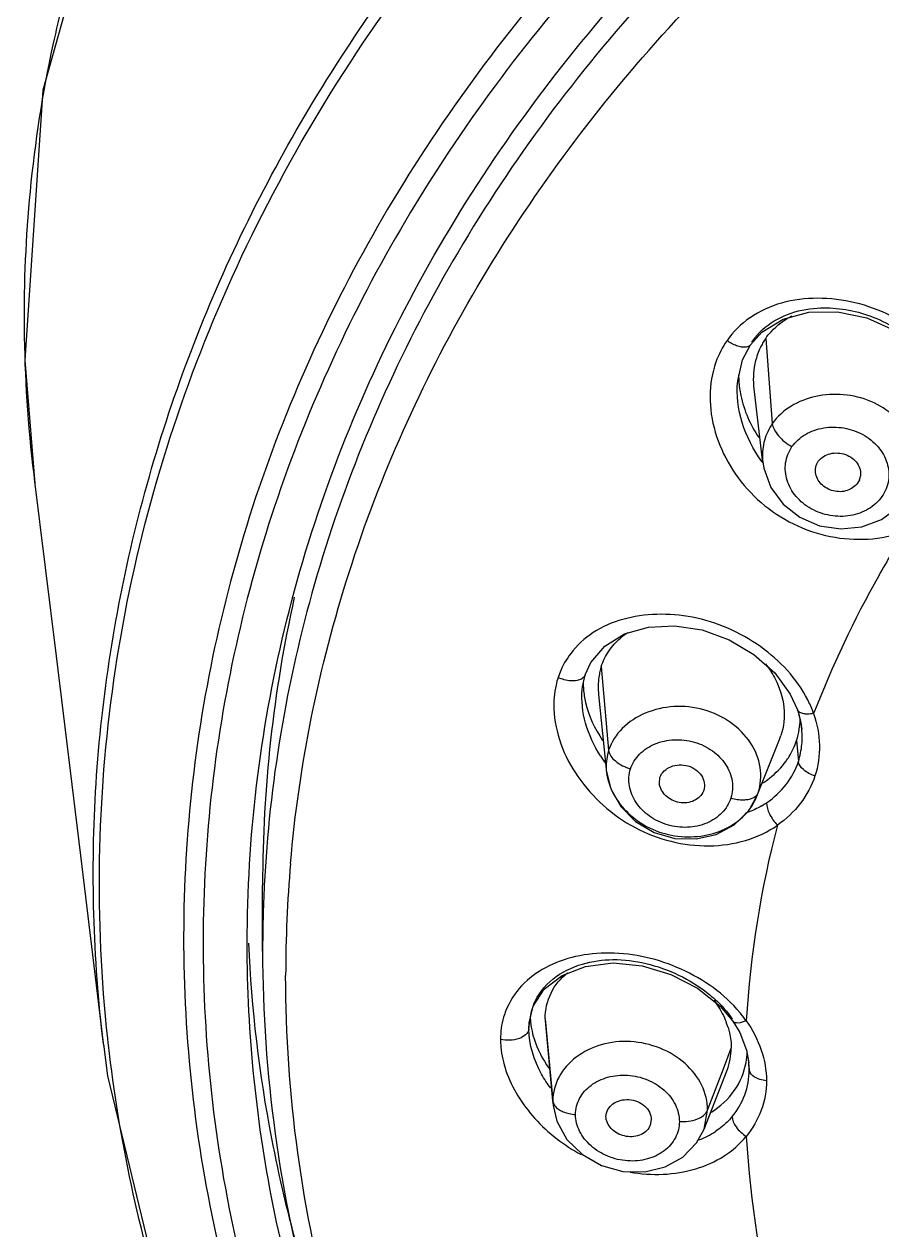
# Model space of a CAD drawing. Header units: millimetres. Extents: x 1122 to 8358, y -1894 to -296.
# Drawn here: x 7658.96 to 7675.6, y -608.92 to -585.55 of the extents above; entities that cross this region are included whole.
import ezdxf

# ---------------------------------------------------------------- set-up
doc = ezdxf.new("R2010")
doc.units = ezdxf.units.MM
doc.header["$LTSCALE"] = 3
doc.layers.add('DEF_LAYER_ASSEM_MEMBER', color=7, linetype='Continuous')

msp = doc.modelspace()

# ---------------------------------------------------------------- linework, layer by layer
at = {"layer": 'DEF_LAYER_ASSEM_MEMBER', "color": 7, "linetype": 'Continuous'}
for p, q in [((7673.271, -591.516), (7673.68, -591.262)), ((7673.052, -591.76), (7673.271, -591.516)), ((7673.052, -591.76), (7673.052, -591.76)), ((7658.977, -592.061), (7659.17, -594.448)), ((7672.801, -592.465), (7672.802, -592.46)), ((7673.115, -592.615), (7673.284, -594.048)), ((7675.162, -594.377), (7675.126, -594.442)), ((7673.113, -597.762), (7673.52, -598.121)), ((7669.844, -598.159), (7669.953, -597.918)), ((7669.792, -598.393), (7669.844, -598.158)), ((7669.844, -598.158), (7669.844, -598.159)), ((7673.52, -598.121), (7673.822, -598.531)), ((7669.787, -598.442), (7669.792, -598.393)), ((7669.787, -598.445), (7669.787, -598.442)), ((7670.103, -598.542), (7670.256, -600.054)), ((7673.822, -598.531), (7673.961, -598.835)), ((7673.961, -598.835), (7673.961, -598.835)), ((7673.961, -598.835), (7673.98, -598.894)), ((7673.98, -598.894), (7674.027, -599.088)), ((7674.027, -599.088), (7674.044, -599.219)), ((7674.044, -599.219), (7674.044, -599.218)), ((7673.175, -600.508), (7673.614, -599.413)), ((7673.614, -599.414), (7673.641, -599.337)), ((7670.256, -600.033), (7670.258, -600.051)), ((7671.282, -600.264), (7671.294, -600.147)), ((7672.143, -600.394), (7672.136, -600.413)), ((7673.175, -600.509), (7673.199, -600.444)), ((7673.175, -600.51), (7673.175, -600.509)), ((7660.056, -601.661), (7660.501, -605.35)), ((7663.588, -603.518), (7663.588, -602.235)), ((7672.022, -604.232), (7672.459, -604.58)), ((7668.757, -604.907), (7668.836, -604.582)), ((7672.459, -604.58), (7672.708, -604.875)), ((7668.751, -605.028), (7668.757, -604.907)), ((7668.757, -604.907), (7668.757, -604.9)), ((7669.074, -604.937), (7669.213, -606.418)), ((7672.708, -604.874), (7672.84, -605.091)), ((7672.84, -605.091), (7672.975, -605.437)), ((7672.975, -605.437), (7673.02, -605.681)), ((7673.02, -605.681), (7673.02, -605.679)), ((7672.148, -606.964), (7672.596, -605.822)), ((7669.213, -606.418), (7669.221, -606.502)), ((7669.221, -606.507), (7669.221, -606.507)), ((7670.248, -606.747), (7670.247, -606.722)), ((7671.126, -606.781), (7671.106, -606.887)), ((7672.149, -606.965), (7672.149, -606.965))]:
    msp.add_line(p, q, dxfattribs=at)
at = {"layer": 'DEF_LAYER_ASSEM_MEMBER', "color": 9, "linetype": 'Continuous'}
for p, q in [((7673.345, -591.637), (7673.473, -593.29)), ((7670.156, -597.999), (7670.299, -599.622)), ((7673.199, -600.444), (7673.611, -599.412)), ((7673.611, -599.412), (7673.641, -599.337)), ((7673.943, -599.431), (7673.979, -599.836)), ((7668.751, -605.028), (7668.768, -604.85)), ((7669.068, -604.826), (7669.217, -606.417)), ((7660.595, -605.3), (7660.585, -605.209)), ((7660.598, -605.328), (7660.595, -605.3)), ((7672.524, -605.794), (7672.677, -605.393)), ((7672.218, -606.597), (7672.524, -605.794)), ((7673.007, -605.61), (7673.026, -605.817)), ((7673.026, -605.817), (7673.02, -605.681)), ((7669.217, -606.417), (7669.221, -606.507)), ((7672.149, -606.965), (7672.218, -606.597))]:
    msp.add_line(p, q, dxfattribs=at)
at = {"layer": 'DEF_LAYER_ASSEM_MEMBER', "color": 7, "linetype": 'Continuous'}
for points in [[(7688.119, -561.007), (7681.834, -562.917), (7676.096, -565.524), (7670.99, -568.801), (7666.645, -572.658), (7663.212, -576.994), (7660.747, -581.766), (7659.325, -586.825), (7658.977, -592.061)], [(7673.68, -591.262), (7674.182, -591.128), (7674.737, -591.121), (7675.307, -591.241), (7675.851, -591.487)], [(7672.802, -592.46), (7672.896, -592.054), (7673.052, -591.76)], [(7673.289, -594.032), (7673.31, -594.156), (7673.447, -594.525), (7673.684, -594.851), (7674.006, -595.105), (7674.389, -595.268), (7674.8, -595.331), (7675.21, -595.292), (7675.588, -595.15), (7675.906, -594.916), (7676.059, -594.735)], [(7659.16, -594.362), (7659.584, -597.794), (7660.056, -601.661)], [(7669.953, -597.918), (7670.223, -597.601), (7670.607, -597.367)], [(7670.607, -597.367), (7671.07, -597.235), (7671.579, -597.208), (7672.111, -597.288), (7672.633, -597.478), (7673.113, -597.762)], [(7670.256, -600.033), (7670.338, -600.367), (7670.533, -600.713), (7670.821, -601.004), (7671.18, -601.215), (7671.582, -601.329), (7671.993, -601.34), (7672.387, -601.252), (7672.734, -601.068), (7673.009, -600.8), (7673.175, -600.51)], [(7669.397, -603.985), (7669.853, -603.81), (7670.384, -603.744), (7670.949, -603.8), (7671.507, -603.968), (7672.022, -604.232)], [(7668.836, -604.582), (7669.05, -604.25), (7669.397, -603.985)], [(7660.5, -605.321), (7660.579, -605.931), (7661.894, -611.362), (7664.259, -616.525), (7667.603, -621.294), (7671.85, -625.549), (7676.9, -629.193), (7682.597, -632.091), (7688.816, -634.189), (7694.942, -635.357)], [(7669.221, -606.507), (7669.291, -606.812), (7669.489, -607.163), (7669.789, -607.457), (7670.162, -607.671), (7670.577, -607.787), (7670.999, -607.792), (7671.393, -607.695), (7671.737, -607.505), (7672.005, -607.231), (7672.149, -606.965)]]:
    msp.add_lwpolyline(points, dxfattribs=at)
at = {"layer": 'DEF_LAYER_ASSEM_MEMBER', "color": 9, "linetype": 'Continuous'}
for centre, radius, start, end in [((7683.912, -591.207), 24.951, 163.7996, 167.8303), ((7683.842, -591.188), 24.88, 167.8375, 174.4718), ((7683.977, -591.197), 25.015, 174.4822, 180.5378), ((7684.558, -591.189), 25.596, 180.5434, 186.9119), ((7675.287, -592.541), 2.504, 216.2506, 216.9643), ((7674.427, -593.898), 1.146, 183.5235, 186.7309), ((7685.218, -591.124), 26.258, 186.8797, 187.0814), ((7672.272, -599.608), 2.12, 19.2384, 24.73), ((7672.397, -598.29), 2.678, 212.5214, 215.6503), ((7672.439, -598.26), 2.728, 215.6436, 216.6913), ((7672.45, -599.308), 1.612, 300.5662, 304.4887), ((7692.483, -606.031), 19.55, 165.3127, 176.5791), ((7689.312, -603.989), 25.277, 175.0624, 179.9956), ((7689.121, -603.519), 25.533, 177.1305, 179.9986), ((7670.909, -606.322), 2.522, 38.9907, 39.9234), ((7671.005, -606.246), 2.399, 35.1492, 39.0152), ((7671.422, -605.538), 1.751, 290.9898, 296.9127), ((7671.477, -605.647), 1.629, 296.9116, 303.1634), ((7692.39, -605.956), 19.457, 183.3868, 194.7076)]:
    msp.add_arc(centre, radius, start, end, dxfattribs=at)
at = {"layer": 'DEF_LAYER_ASSEM_MEMBER', "color": 7, "linetype": 'Continuous'}
for centre, radius, start, end in [((7674.22, -592.512), 1.403, 135.1481, 145.0451), ((7674.251, -592.541), 1.446, 132.083, 135.1759), ((7674.404, -592.374), 1.29, 149.1238, 153.4387), ((7674.37, -592.353), 1.25, 145.0721, 149.1207), ((7674.472, -592.405), 1.365, 155.8467, 161.8553), ((7674.434, -592.388), 1.323, 153.4314, 155.8271), ((7674.621, -592.344), 1.801, 180.0146, 180.7785), ((7674.666, -592.343), 1.847, 180.7872, 183.6161), ((7674.86, -594.257), 0.325, 338.4013, 351.5441), ((7689.252, -602.238), 25.664, 167.4335, 179.9929), ((7671.395, -598.468), 1.339, 125.4886, 130.2656), ((7671.421, -598.504), 1.383, 122.7412, 125.4957), ((7671.276, -598.362), 1.178, 162.0589, 166.785), ((7671.388, -598.307), 1.582, 179.8115, 180.4356), ((7671.441, -598.306), 1.635, 180.4552, 184.605), ((7672.473, -598.972), 1.541, 357.8711, 358.3571), ((7672.56, -598.984), 1.453, 342.0812, 350.9742), ((7672.499, -598.974), 1.516, 350.9665, 357.8878), ((7672.376, -599.374), 1.676, 5.3489, 7.9021), ((7672.453, -599.368), 1.599, 355.0241, 5.3725), ((7672.551, -599.376), 1.5, 342.1317, 354.9855), ((7671.28, -599.929), 1.03, 181.9027, 185.7733), ((7672.478, -598.924), 1.553, 324.3002, 328.1635), ((7689.249, -602.219), 25.961, 182.5169, 190.937), ((7669.975, -605.012), 1.223, 161.8545, 167.4773), ((7669.951, -605.005), 1.197, 159.8523, 161.837), ((7669.945, -605.003), 1.191, 157.2536, 159.8522), ((7670.024, -605.023), 1.272, 167.491, 174.4944), ((7670.161, -604.747), 1.384, 181.3426, 181.8772), ((7670.218, -604.745), 1.441, 181.902, 186.1303), ((7670.27, -604.825), 1.201, 180.0346, 184.7723), ((7670.32, -604.734), 1.544, 186.1326, 190.5575), ((7670.327, -604.821), 1.259, 184.7405, 185.2619), ((7671.152, -605.448), 1.532, 19.7529, 21.4279), ((7671.193, -605.433), 1.488, 17.0316, 19.7578), ((7671.499, -605.393), 1.177, 338.63, 0.0037), ((7671.629, -605.417), 1.36, 349.1671, 357.8145), ((7689.731, -602.125), 26.452, 190.9383, 195.9037)]:
    msp.add_arc(centre, radius, start, end, dxfattribs=at)
at = {"layer": 'DEF_LAYER_ASSEM_MEMBER', "color": 9, "linetype": 'Continuous'}
for points, start_tangent, end_tangent in [([(7660.585, -605.209), (7660.704, -598.264), (7662.551, -591.488), (7666.049, -585.173), (7671.047, -579.588), (7677.33, -574.975), (7684.628, -571.53), (7700.988, -568.677)], (-0.108187, 0.994131), (0.999999, 0.001328)), ([(7700.988, -571.093), (7686.836, -573.294), (7680.373, -575.974), (7674.621, -579.595), (7669.778, -584.033), (7666.012, -589.135), (7663.453, -594.724), (7662.189, -600.608), (7662.264, -606.584), (7663.675, -612.445), (7666.373, -617.989), (7670.266, -623.025), (7675.218, -627.38), (7681.06, -630.902), (7694.58, -634.998)], (-1, 0), (0.990632, -0.136562)), ([(7700.988, -571.501), (7686.977, -573.68), (7680.577, -576.332), (7674.882, -579.917), (7670.086, -584.31), (7666.356, -589.36), (7663.821, -594.893), (7662.567, -600.718), (7662.638, -606.634), (7664.031, -612.437), (7666.699, -617.928), (7670.549, -622.916), (7675.449, -627.229), (7681.23, -630.72), (7694.612, -634.783)], (-1, 0), (0.990541, -0.137215)), ([(7660.5, -605.32), (7660.359, -600.266), (7661.142, -595.246), (7662.823, -590.383), (7665.369, -585.795), (7668.729, -581.551), (7672.796, -577.798), (7682.767, -571.98)], (-0.118024, 0.993011), (0.924076, 0.38221)), ([(7700.988, -572.612), (7687.034, -574.844), (7675.095, -581.217), (7670.439, -585.689), (7666.896, -590.811), (7664.595, -596.396), (7663.62, -602.241)], (-1, 0), (-0.050045, -0.998747)), ([(7664.129, -601.814), (7665.265, -596.175), (7667.652, -590.811), (7671.207, -585.908), (7675.806, -581.639), (7687.457, -575.571), (7700.988, -573.45)], (0.086035, 0.996292), (1, 0)), ([(7677.4, -593.437), (7677.26, -592.775), (7676.917, -592.154), (7676.41, -591.618), (7675.78, -591.205), (7675.076, -590.947), (7674.35, -590.86), (7673.652, -590.952), (7673.04, -591.237)], (-0.041961, 0.999119), (-0.821846, -0.56971)), ([(7673.039, -591.239), (7672.594, -591.678)], (-0.826733, -0.562594), (-0.567468, -0.823396)), ([(7672.594, -591.678), (7672.379, -592.098), (7672.333, -592.25)], (-0.578512, -0.815674), (-0.248232, -0.968701)), ([(7672.968, -591.807), (7672.781, -591.78), (7672.594, -591.678)], (-0.986005, -0.166719), (-0.803943, 0.594706)), ([(7673.052, -591.76), (7673.038, -591.776), (7672.968, -591.807)], (-0.57156, -0.82056), (-0.986005, -0.166719)), ([(7672.332, -592.252), (7672.271, -592.93), (7672.422, -593.621), (7672.759, -594.267), (7673.256, -594.82), (7674.598, -595.476), (7676.044, -595.377)], (-0.253262, -0.967398), (0.9355, 0.353325)), ([(7673.268, -594.021), (7672.889, -593.269), (7672.801, -592.465)], (-0.591321, 0.806436), (0.094872, 0.995489)), ([(7676.202, -594.466), (7676.272, -594.005), (7676.143, -593.545), (7675.834, -593.146), (7675.385, -592.86), (7674.855, -592.729), (7674.315, -592.763), (7673.832, -592.955), (7673.473, -593.29)], (0.356073, 0.934458), (-0.572457, -0.819934)), ([(7673.473, -593.29), (7673.32, -593.615), (7673.284, -593.969)], (-0.572836, -0.81967), (0.061336, -0.998117)), ([(7673.473, -593.29), (7673.506, -593.398), (7673.59, -593.523), (7673.854, -593.736)], (0.077768, -0.996971), (0.874359, -0.48528)), ([(7673.854, -593.736), (7674.115, -593.499), (7674.469, -593.373), (7674.86, -593.374), (7675.23, -593.503), (7675.525, -593.741), (7675.698, -594.053), (7675.724, -594.391), (7675.598, -594.704)], (0.572727, 0.819746), (-0.572704, -0.819762)), ([(7675.598, -594.704), (7675.338, -594.943), (7674.986, -595.072), (7674.596, -595.07), (7674.226, -594.94), (7673.933, -594.7), (7673.76, -594.388), (7673.731, -594.05), (7673.854, -593.736)], (-0.572704, -0.819762), (0.572728, 0.819746)), ([(7676.044, -595.377), (7675.536, -596.237), (7674.274, -598.91)], (-0.528644, -0.848844), (-0.361658, -0.932311)), ([(7674.197, -598.721), (7673.315, -597.666), (7672.01, -597.062), (7671.314, -596.985), (7670.652, -597.064), (7670.065, -597.3), (7669.605, -597.692)], (-0.417656, 0.908605), (-0.634494, -0.772928)), ([(7669.604, -597.694), (7669.371, -598.072), (7669.319, -598.212)], (-0.641644, -0.767003), (-0.302232, -0.953234)), ([(7669.319, -598.212), (7669.278, -598.358), (7669.238, -598.822)], (-0.315297, -0.948993), (0.042416, -0.9991)), ([(7669.844, -598.159), (7669.781, -598.234), (7669.686, -598.269), (7669.562, -598.275), (7669.319, -598.212)], (-0.309884, -0.950775), (-0.909559, 0.415574)), ([(7670.14, -599.729), (7669.852, -599.096), (7669.787, -598.445)], (-0.537496, 0.843267), (0.091059, 0.995845)), ([(7673.199, -600.444), (7673.237, -599.954), (7673.05, -599.477), (7672.665, -599.085), (7672.143, -598.837), (7671.561, -598.775), (7671.009, -598.903), (7670.564, -599.197), (7670.299, -599.622)], (0.308415, 0.951252), (-0.308245, -0.951307)), ([(7669.238, -598.824), (7669.371, -599.494), (7669.704, -600.132), (7670.195, -600.688), (7670.812, -601.12), (7672.247, -601.473), (7672.954, -601.368), (7673.571, -601.074)], (0.037451, -0.999298), (0.820597, 0.571507)), ([(7674.151, -598.92), (7674.081, -598.914), (7673.961, -598.835)], (-0.999922, 0.012456), (-0.328929, 0.944355)), ([(7674.273, -598.909), (7674.151, -598.92)], (-0.983907, -0.178679), (-0.999922, 0.012456)), ([(7674.274, -598.91), (7674.386, -599.521), (7674.3, -600.118)], (0.324989, -0.945718), (-0.306304, -0.951934)), ([(7670.724, -599.981), (7670.9, -599.696), (7671.198, -599.499), (7671.569, -599.417), (7671.959, -599.463), (7672.31, -599.631), (7672.568, -599.896), (7672.695, -600.218), (7672.669, -600.547)], (0.308442, 0.951243), (-0.308413, -0.951253)), ([(7670.299, -599.622), (7670.429, -599.828), (7670.724, -599.981)], (0.088247, -0.996099), (0.9601, -0.279656)), ([(7673.363, -600.637), (7673.741, -600.282), (7673.979, -599.836)], (0.825158, 0.564901), (0.30867, 0.951169)), ([(7674.3, -600.118), (7674.076, -599.996), (7673.979, -599.836)], (-0.95233, 0.305071), (-0.087802, 0.996138)), ([(7672.669, -600.547), (7672.495, -600.833), (7672.2, -601.032), (7671.829, -601.114), (7671.439, -601.066), (7671.089, -600.896), (7670.831, -600.631), (7670.701, -600.31), (7670.724, -599.981)], (-0.308413, -0.951253), (0.308442, 0.951243)), ([(7674.3, -600.118), (7674.019, -600.648), (7673.572, -601.074)], (-0.312028, -0.950073), (-0.817284, -0.576236)), ([(7672.669, -600.547), (7672.922, -600.581), (7673.002, -600.573)], (0.960111, -0.279619), (0.983721, 0.179704)), ([(7673.002, -600.573), (7673.052, -600.56), (7673.163, -600.497)], (0.983721, 0.179704), (0.69965, 0.714486)), ([(7673.163, -600.497), (7673.199, -600.444)], (0.69965, 0.714486), (0.37166, 0.928369)), ([(7673.363, -600.637), (7673.417, -600.853), (7673.571, -601.074)], (-0.054624, -0.998507), (0.699071, -0.715053)), ([(7673.27, -600.696), (7672.986, -600.83)], (-0.860913, -0.508752), (-0.938323, -0.34576)), ([(7672.843, -604.703), (7671.705, -603.865), (7670.319, -603.551), (7669.658, -603.621), (7669.076, -603.836), (7668.611, -604.186), (7668.308, -604.662)], (-0.641743, 0.766919), (-0.367871, -0.929877)), ([(7678.04, -627.922), (7672.152, -623.084), (7667.72, -617.28), (7664.968, -610.806), (7664.035, -603.987)], (-0.83663, 0.547769), (0, 1)), ([(7668.308, -604.664), (7668.261, -604.797), (7668.202, -605.225)], (-0.376873, -0.926265), (0.006273, -0.99998)), ([(7672.967, -604.864), (7672.806, -604.908), (7672.708, -604.875)], (-0.916076, -0.401005), (-0.573695, 0.819069)), ([(7672.968, -604.864), (7673.258, -605.432), (7673.359, -606.027)], (0.572788, -0.819704), (0.003126, -0.999995)), ([(7668.751, -605.028), (7668.567, -605.206), (7668.377, -605.241), (7668.202, -605.225)], (-0.092777, -0.995687), (-0.975096, 0.221785)), ([(7669.176, -606.173), (7668.997, -605.897), (7668.751, -605.028)], (-0.597501, 0.801868), (-0.000133, 1)), ([(7663.953, -615.885), (7661.752, -610.72), (7660.598, -605.328)], (-0.475728, 0.879592), (-0.112484, 0.993653)), ([(7668.202, -605.225), (7668.208, -605.374), (7668.308, -605.832)], (-0.00695, -0.999976), (0.327492, -0.944854)), ([(7672.218, -606.597), (7672.104, -606.116), (7671.78, -605.694), (7671.295, -605.397), (7670.723, -605.268), (7670.153, -605.332), (7669.669, -605.572), (7669.337, -605.95), (7669.217, -606.417)], (-0.000017, 1), (0.000049, -1)), ([(7668.308, -605.833), (7668.867, -606.756), (7669.766, -607.458)], (0.32323, -0.94632), (0.879088, -0.47666)), ([(7669.657, -606.682), (7669.736, -606.369), (7669.957, -606.116), (7670.283, -605.959), (7670.666, -605.92), (7671.049, -606.008), (7671.375, -606.21), (7671.593, -606.494), (7671.67, -606.818)], (0, 1), (0.000031, -1)), ([(7672.695, -606.72), (7672.939, -606.298), (7673.026, -605.817)], (0.638312, 0.769777), (0.000029, 1)), ([(7673.359, -606.027), (7673.257, -606.599), (7672.967, -607.105)], (-0.003504, -0.999994), (-0.628589, -0.777738)), ([(7673.359, -606.027), (7673.232, -606.002), (7673.026, -605.817)], (-0.995466, 0.095117), (-0.092664, 0.995697)), ([(7669.217, -606.417), (7669.221, -606.441), (7669.255, -606.512)], (0.093146, -0.995652), (0.59893, -0.800801)), ([(7669.255, -606.512), (7669.273, -606.533), (7669.347, -606.593)], (0.59893, -0.800801), (0.852101, -0.523377)), ([(7669.347, -606.593), (7669.416, -606.627), (7669.657, -606.682)], (0.852101, -0.523377), (0.997731, -0.067321)), ([(7671.67, -606.818), (7671.593, -607.131), (7671.375, -607.386), (7671.049, -607.543), (7670.666, -607.58), (7670.283, -607.49), (7669.957, -607.288), (7669.736, -607.005), (7669.657, -606.682)], (0.000031, -1), (0, 1)), ([(7671.67, -606.818), (7671.847, -606.812), (7672.02, -606.767), (7672.218, -606.597)], (0.997734, -0.067283), (0.355797, 0.934563)), ([(7672.695, -606.72), (7672.623, -606.801), (7672.368, -607.01)], (-0.637054, -0.770819), (-0.836716, -0.547638)), ([(7672.695, -606.72), (7672.771, -606.922), (7672.967, -607.105)], (-0.010512, -0.999945), (0.84877, -0.528761)), ([(7670.713, -607.796), (7671.987, -607.734), (7672.536, -607.485), (7672.967, -607.105)], (0.983798, -0.17928), (0.633549, 0.773703))]:
    msp.add_spline(points, degree=3, dxfattribs=dict(at, start_tangent=start_tangent, end_tangent=end_tangent))
at = {"layer": 'DEF_LAYER_ASSEM_MEMBER', "color": 7, "linetype": 'Continuous'}
for points, start_tangent, end_tangent in [([(7663.289, -603.361), (7664.013, -597.283), (7666.158, -591.439), (7669.642, -586.053), (7674.331, -581.332), (7680.044, -577.458), (7686.561, -574.579), (7700.988, -572.208)], (0.000029, 1), (1, 0)), ([(7673.282, -591.468), (7673.768, -591.173), (7674.344, -591.05)], (0.742135, 0.67025), (0.997914, 0.064556)), ([(7674.344, -591.05), (7675.32, -591.185), (7676.211, -591.693)], (0.997914, 0.064556), (0.761884, -0.647713)), ([(7673.345, -591.637), (7673.449, -591.507), (7673.854, -591.202)], (0.572699, 0.819766), (0.892512, 0.451025)), ([(7673.175, -591.98), (7673.134, -592.133), (7673.115, -592.615)], (-0.311732, -0.95017), (0.117847, -0.993032)), ([(7672.823, -592.46), (7672.862, -592.745), (7673.211, -593.558)], (0.062915, -0.998019), (0.558993, -0.829172)), ([(7674.365, -594.02), (7674.594, -593.873), (7674.889, -593.888), (7675.02, -593.956), (7675.118, -594.057), (7675.175, -594.177), (7675.181, -594.305)], (0.572727, 0.819746), (-0.146908, -0.98915)), ([(7674.313, -594.237), (7674.365, -594.02)], (-0.116694, 0.993168), (0.572727, 0.819746)), ([(7675.126, -594.442), (7674.924, -594.586), (7674.656, -594.593), (7674.423, -594.46), (7674.313, -594.237)], (-0.572707, -0.81976), (-0.116694, 0.993168)), ([(7670.156, -597.999), (7670.304, -597.697), (7670.53, -597.446)], (0.308421, 0.95125), (0.762877, 0.646544)), ([(7670.13, -598.093), (7670.109, -598.202), (7670.103, -598.542)], (-0.228963, -0.973435), (0.101772, -0.994808)), ([(7673.34, -597.945), (7673.393, -598.016), (7673.527, -598.237)], (0.612676, -0.790334), (0.456818, -0.88956)), ([(7673.527, -598.237), (7673.696, -598.791), (7673.641, -599.337)], (0.456818, -0.88956), (-0.308406, -0.951255)), ([(7669.811, -598.438), (7669.851, -598.693), (7670.18, -599.429)], (0.079961, -0.996798), (0.561337, -0.827587)), ([(7674.036, -599.144), (7673.968, -598.847)], (-0.137409, 0.990514), (-0.304771, 0.952426)), ([(7673.797, -599.744), (7673.943, -599.431)], (0.527324, 0.849664), (0.308404, 0.951255)), ([(7670.299, -599.622), (7670.252, -599.964)], (-0.308521, -0.951217), (0.033004, -0.999455)), ([(7671.294, -600.147), (7671.504, -599.939), (7671.667, -599.905), (7671.837, -599.925), (7671.988, -599.999), (7672.1, -600.113), (7672.154, -600.252), (7672.143, -600.394)], (0.308442, 0.951243), (-0.308417, -0.951251)), ([(7673.292, -600.253), (7673.42, -600.162), (7673.739, -599.831)], (0.841906, 0.539625), (0.583389, 0.812193)), ([(7670.258, -600.051), (7670.395, -600.473), (7670.684, -600.844), (7671.091, -601.126), (7671.579, -601.277), (7672.087, -601.283), (7672.558, -601.145), (7672.935, -600.876), (7673.175, -600.51)], (0.117972, -0.993017), (0.371348, 0.928494)), ([(7672.136, -600.413), (7671.956, -600.597), (7671.669, -600.632), (7671.406, -600.501), (7671.282, -600.264)], (-0.37184, -0.928297), (-0.100144, 0.994973)), ([(7671.588, -622.863), (7668.036, -618.496), (7665.424, -613.698), (7663.826, -608.604), (7663.289, -603.361)], (-0.696747, 0.717317), (0.000029, 1)), ([(7663.588, -603.518), (7664.552, -610.53), (7667.387, -617.172), (7671.941, -623.102), (7677.975, -628.022)], (0, -1), (0.839046, -0.54406)), ([(7669.792, -603.765), (7670.382, -603.679), (7671.021, -603.753), (7671.656, -603.978), (7672.229, -604.336)], (0.95921, 0.282695), (0.779593, -0.626287)), ([(7668.847, -604.542), (7669.216, -604.057), (7669.792, -603.765)], (0.386672, 0.922217), (0.95921, 0.282695)), ([(7669.068, -604.826), (7669.182, -604.327), (7669.501, -603.933)], (-0.000005, 1), (0.7786, 0.62752)), ([(7672.229, -604.336), (7672.362, -604.449), (7672.696, -604.83)], (0.779593, -0.626287), (0.569996, -0.821647)), ([(7672.337, -604.468), (7672.41, -604.569), (7672.578, -604.888)], (0.610399, -0.792094), (0.365281, -0.930897)), ([(7668.803, -605.016), (7668.852, -605.213), (7669.141, -605.783)], (0.182802, -0.98315), (0.579521, -0.814957)), ([(7672.616, -604.997), (7672.642, -605.096), (7672.677, -605.393)], (0.292759, -0.956186), (0.000029, -1)), ([(7672.291, -606.634), (7672.735, -606.217), (7672.965, -605.673)], (0.85087, 0.525376), (0.187581, 0.982249)), ([(7670.247, -606.722), (7670.283, -606.587), (7670.381, -606.477), (7670.525, -606.409), (7670.692, -606.393), (7670.858, -606.432), (7670.998, -606.518), (7671.126, -606.781)], (0, 1), (0.000026, -1)), ([(7671.105, -606.887), (7671.037, -606.993), (7670.928, -607.069), (7670.79, -607.108), (7670.641, -607.105), (7670.374, -606.978), (7670.248, -606.747)], (-0.364915, -0.931041), (-0.09356, 0.995614))]:
    msp.add_spline(points, degree=3, dxfattribs=dict(at, start_tangent=start_tangent, end_tangent=end_tangent))

doc.saveas('drawing.dxf')
